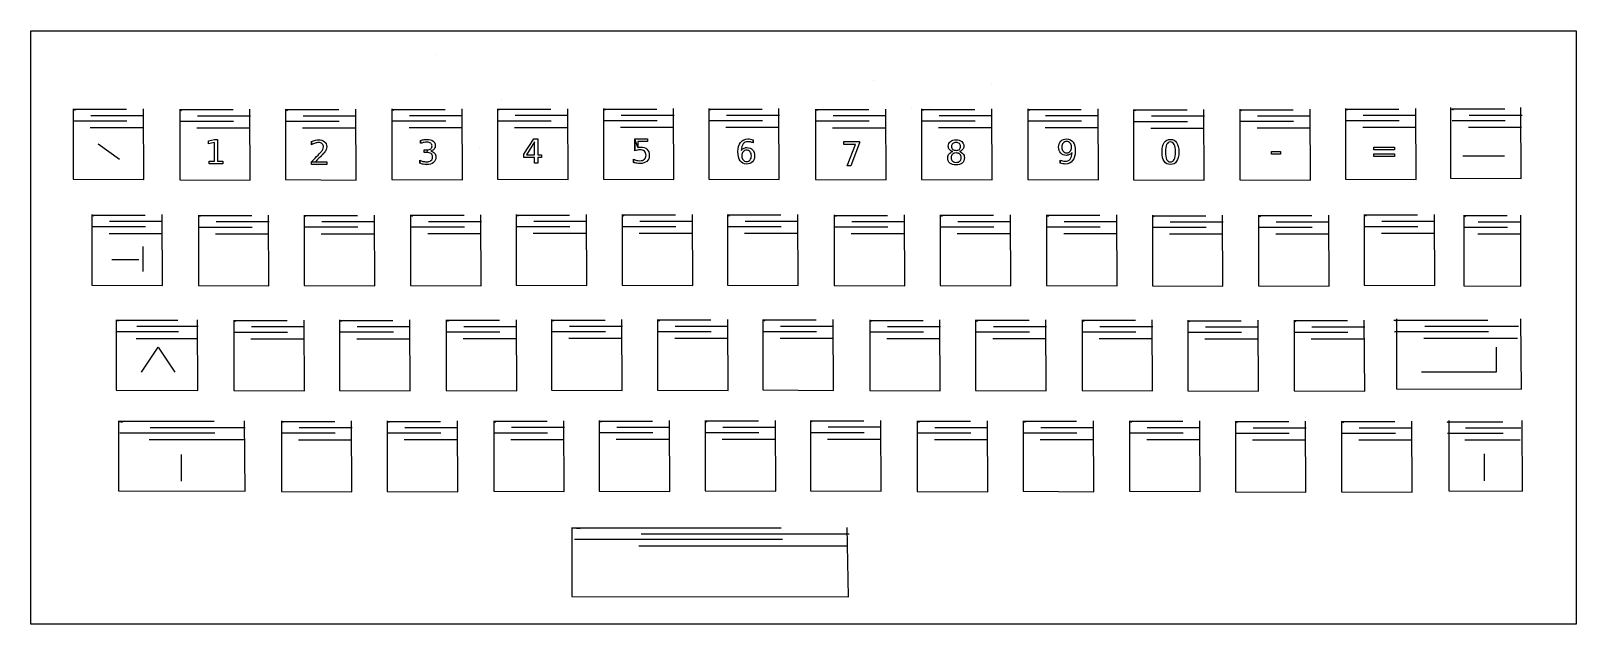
# Model space of a CAD drawing. Extents: x -10 to 252, y -70 to 31.
import ezdxf

# ---------------------------------------------------------------- set-up
doc = ezdxf.new("R2010")
doc.units = 0
doc.layers.add('Layer_1', color=7, linetype='CONTINUOUS')

msp = doc.modelspace()

# ---------------------------------------------------------------- linework, layer by layer
at = {"layer": 'Layer_1', "color": 6}
msp.add_lwpolyline([(-10.317339, 31.182944), (252.050093, 31.182944), (252.050093, -69.6028), (-10.317339, -69.6028), (-10.317339, 31.182944)], dxfattribs=at)
at = {"layer": 'Layer_1', "color": 7}
for points in [[(58.509975, 27.220346), (58.509975, 27.220346), (58.509975, 27.220346), (58.509975, 27.220346)], [(132.833051, 22.736642), (132.833051, 22.736642), (132.833051, 22.736642), (132.833051, 22.736642)], [(152.819729, 22.052688), (152.819729, 22.052688), (152.819729, 22.052688), (152.819729, 22.052688)], [(69.529243, 19.468859), (69.529243, 19.468859), (69.529243, 19.468859), (69.529243, 19.468859)], [(-3.134297, 17.949977), (-3.134297, 5.96462), (8.85106, 5.906172), (8.792595, 17.949977)], [(-2.761075, 17.680511), (-3.083629, 17.806156), (-3.083629, 17.806156), (-3.083629, 17.806156), (-3.083629, 17.806156), (-3.083629, 17.806156), (-3.083629, 17.806156)], [(-3.073921, 17.872789), (5.926081, 17.872789)], [(-3.012809, 15.916114), (5.987193, 15.916114)], [(-0.132254, 16.833336), (8.867748, 16.833336)], [(14.944498, 17.883564), (14.944498, 5.898207), (26.929855, 5.839759), (26.87139, 17.883564)], [(15.31772, 17.614099), (14.995165, 17.739744)], [(14.995165, 17.739744), (14.995165, 17.739744), (14.995165, 17.739744), (14.995165, 17.739744), (14.995165, 17.739744), (14.995165, 17.739744)], [(15.004874, 17.806377), (24.004876, 17.806377)], [(15.065986, 15.849702), (24.065988, 15.849702)], [(17.946541, 16.766924), (26.946543, 16.766924)], [(32.899799, 17.891512), (32.899799, 5.906155), (44.885156, 5.847706), (44.826691, 17.891512)], [(33.273021, 17.622046), (32.950467, 17.747691)], [(32.950467, 17.747691), (32.950467, 17.747691), (32.950467, 17.747691), (32.950467, 17.747691), (32.950467, 17.747691), (32.950467, 17.747691)], [(32.960175, 17.814324), (41.960177, 17.814324)], [(33.021288, 15.857649), (42.021289, 15.857649)], [(35.901842, 16.774871), (44.901844, 16.774871)], [(50.986269, 17.925608), (50.986269, 5.940251), (62.971626, 5.881803), (62.91316, 17.925608)], [(51.359491, 17.656142), (51.036936, 17.781787)], [(51.036936, 17.781787), (51.036936, 17.781787), (51.036936, 17.781787), (51.036936, 17.781787), (51.036936, 17.781787), (51.036936, 17.781787)], [(51.046644, 17.84842), (60.046646, 17.84842)], [(51.107757, 15.891745), (60.107759, 15.891745)], [(53.988312, 16.808967), (62.988313, 16.808967)], [(68.903433, 17.959704), (68.903433, 5.974347), (80.88879, 5.915899), (80.830325, 17.959704)], [(69.276655, 17.690238), (68.954101, 17.815883)], [(68.954101, 17.815883), (68.954101, 17.815883), (68.954101, 17.815883), (68.954101, 17.815883), (68.954101, 17.815883), (68.954101, 17.815883)], [(68.963809, 17.882516), (77.963811, 17.882516)], [(69.024922, 15.925841), (78.024923, 15.925841)], [(71.905476, 16.843063), (80.905478, 16.843063)], [(86.891251, 17.977981), (86.891251, 5.992624), (98.876607, 5.934176), (98.818142, 17.977981)], [(87.264473, 17.708515), (86.941918, 17.83416)], [(86.941918, 17.83416), (86.941918, 17.83416), (86.941918, 17.83416), (86.941918, 17.83416), (86.941918, 17.83416), (86.941918, 17.83416)], [(86.951626, 17.900793), (95.951628, 17.900793)], [(87.012739, 15.944118), (96.012741, 15.944118)], [(89.893294, 16.86134), (98.893295, 16.86134)], [(104.774321, 17.984073), (104.774321, 5.998716), (116.759678, 5.940268), (116.701213, 17.984073)], [(105.147543, 17.714607), (104.824988, 17.840252)], [(104.824988, 17.840252), (104.824988, 17.840252), (104.824988, 17.840252), (104.824988, 17.840252), (104.824988, 17.840252), (104.824988, 17.840252)], [(104.834697, 17.906885), (113.834699, 17.906885)], [(104.895809, 15.95021), (113.895811, 15.95021)], [(107.776364, 16.867432), (116.776366, 16.867432)], [(122.903436, 17.907331), (122.903436, 5.921974), (134.888792, 5.863526), (134.830327, 17.907331)], [(123.276657, 17.637865), (122.954103, 17.76351)], [(122.954103, 17.76351), (122.954103, 17.76351), (122.954103, 17.76351), (122.954103, 17.76351), (122.954103, 17.76351), (122.954103, 17.76351)], [(122.963811, 17.830143), (131.963813, 17.830143)], [(123.024924, 15.873468), (132.024925, 15.873468)], [(125.905478, 16.79069), (134.90548, 16.79069)], [(139.140636, 18.176944), (139.140636, 18.176944), (139.140636, 18.176944), (139.140636, 18.176944)], [(140.897343, 17.919515), (140.897343, 5.934159), (152.8827, 5.87571), (152.824235, 17.919515)], [(141.270565, 17.65005), (140.94801, 17.775695)], [(140.94801, 17.775695), (140.94801, 17.775695), (140.94801, 17.775695), (140.94801, 17.775695), (140.94801, 17.775695), (140.94801, 17.775695)], [(140.957719, 17.842328), (149.957721, 17.842328)], [(141.018831, 15.885653), (150.018833, 15.885653)], [(142.256428, 18.176944), (142.256428, 18.176944), (142.256428, 18.176944), (142.256428, 18.176944)], [(143.899386, 16.802875), (152.899388, 16.802875)], [(147.576077, 17.872965), (147.576077, 17.872965), (147.576077, 17.872965), (147.576077, 17.872965)], [(158.965774, 17.922662), (158.965774, 5.937305), (170.951131, 5.878857), (170.892666, 17.922662)], [(159.338996, 17.653196), (159.016441, 17.778842)], [(159.016441, 17.778842), (159.016441, 17.778842), (159.016441, 17.778842), (159.016441, 17.778842), (159.016441, 17.778842), (159.016441, 17.778842)], [(159.02615, 17.845474), (168.026152, 17.845474)], [(159.087262, 15.8888), (168.087264, 15.8888)], [(161.967817, 16.806022), (170.967819, 16.806022)], [(176.927144, 17.848354), (176.927144, 5.862997), (188.912501, 5.804549), (188.854036, 17.848354)], [(177.300366, 17.578888), (176.977812, 17.704533)], [(176.977812, 17.704533), (176.977812, 17.704533), (176.977812, 17.704533), (176.977812, 17.704533), (176.977812, 17.704533), (176.977812, 17.704533)], [(176.98752, 17.771166), (185.987522, 17.771166)], [(177.048632, 15.814491), (186.048634, 15.814491)], [(179.929187, 16.731713), (188.929189, 16.731713)], [(194.965211, 17.861285), (194.965211, 5.875929), (206.950568, 5.81748), (206.892103, 17.861285)], [(195.338433, 17.59182), (195.015878, 17.717465)], [(195.015878, 17.717465), (195.015878, 17.717465), (195.015878, 17.717465), (195.015878, 17.717465), (195.015878, 17.717465), (195.015878, 17.717465)], [(195.025587, 17.784098), (204.025589, 17.784098)], [(195.086699, 15.827423), (204.086701, 15.827423)], [(197.967254, 16.744645), (206.967256, 16.744645)], [(212.905223, 17.984884), (212.905223, 5.999527), (224.890579, 5.941079), (224.832114, 17.984884)], [(213.278445, 17.715418), (212.95589, 17.841064)], [(212.95589, 17.841064), (212.95589, 17.841064), (212.95589, 17.841064), (212.95589, 17.841064), (212.95589, 17.841064), (212.95589, 17.841064)], [(212.965598, 17.907696), (221.9656, 17.907696)], [(213.026711, 15.951021), (222.026713, 15.951021)], [(215.907266, 16.868244), (224.907267, 16.868244)], [(230.729731, 18.140487), (230.729731, 6.155127), (242.715088, 6.096679), (242.656622, 18.140487)], [(231.249297, 17.724675), (230.926743, 17.850321)], [(230.926743, 17.850321), (230.926743, 17.850321), (230.926743, 17.850321), (230.926743, 17.850321), (230.926743, 17.850321), (230.926743, 17.850321)], [(230.936451, 17.916953), (239.936453, 17.916953)], [(230.997564, 15.960278), (239.997565, 15.960278)], [(233.878118, 16.877501), (242.87812, 16.877501)], [(-0.227255, 14.775005), (8.772746, 14.775005)], [(17.851539, 14.708593), (26.851541, 14.708593)], [(35.806841, 14.71654), (44.806842, 14.71654)], [(53.89331, 14.750636), (62.893312, 14.750636)], [(71.810475, 14.784732), (80.810476, 14.784732)], [(89.798292, 14.803009), (98.798294, 14.803009)], [(107.681362, 14.809101), (116.681364, 14.809101)], [(125.810477, 14.732359), (134.810479, 14.732359)], [(143.804384, 14.744544), (152.804386, 14.744544)], [(161.872815, 14.74769), (170.872817, 14.74769)], [(179.834186, 14.673382), (188.834187, 14.673382)], [(197.872252, 14.686314), (206.872254, 14.686314)], [(215.812264, 14.809912), (224.812266, 14.809912)], [(233.783117, 14.819169), (242.783118, 14.819169)], [(4.707415, 9.337719), (1.125502, 11.940174)], [(65.844318, 11.205098), (65.844318, 11.205098), (65.844318, 11.205098), (65.844318, 11.205098)], [(20.837784, 8.322819), (20.837784, 8.322819), (20.837784, 8.322819), (20.837784, 8.322819)], [(38.523297, 8.06961), (38.523297, 8.06961), (38.523297, 8.06961), (38.523297, 8.06961)], [(56.914079, 8.297589), (56.914079, 8.297589), (56.914079, 8.297589), (56.914079, 8.297589)], [(73.328993, 10.273455), (73.328993, 10.273455), (73.328993, 10.273455), (73.328993, 10.273455)], [(239.888889, 9.877779), (232.833333, 9.877779)], [(0.042014, -0.039741), (0.042014, -12.025098), (12.027371, -12.083546), (11.968906, -0.039741)], [(0.415236, -0.309207), (0.092682, -0.183562), (0.092682, -0.183562), (0.092682, -0.183562), (0.092682, -0.183562), (0.092682, -0.183562), (0.092682, -0.183562)], [(0.10239, -0.116929), (9.102392, -0.116929)], [(0.163503, -2.073604), (9.163504, -2.073604)], [(3.044057, -1.156382), (12.044059, -1.156382)], [(18.120809, -0.106154), (18.120809, -12.091511), (30.106166, -12.149959), (30.047701, -0.106154)], [(18.494031, -0.375619), (18.171477, -0.249974)], [(18.171477, -0.249974), (18.171477, -0.249974), (18.171477, -0.249974), (18.171477, -0.249974), (18.171477, -0.249974), (18.171477, -0.249974)], [(18.181185, -0.183341), (27.181187, -0.183341)], [(18.242297, -2.140016), (27.242299, -2.140016)], [(21.122852, -1.222794), (30.122854, -1.222794)], [(36.076111, -0.098206), (36.076111, -12.083563), (48.061467, -12.142011), (48.003002, -0.098206)], [(36.449333, -0.367672), (36.126778, -0.242027)], [(36.126778, -0.242027), (36.126778, -0.242027), (36.126778, -0.242027), (36.126778, -0.242027), (36.126778, -0.242027), (36.126778, -0.242027)], [(36.136486, -0.175394), (45.136488, -0.175394)], [(36.197599, -2.132069), (45.197601, -2.132069)], [(39.078154, -1.214847), (48.078155, -1.214847)], [(54.16258, -0.06411), (54.16258, -12.049467), (66.147937, -12.107915), (66.089472, -0.06411)], [(54.535802, -0.333576), (54.213247, -0.207931)], [(54.213247, -0.207931), (54.213247, -0.207931), (54.213247, -0.207931), (54.213247, -0.207931), (54.213247, -0.207931), (54.213247, -0.207931)], [(54.222956, -0.141298), (63.222957, -0.141298)], [(54.284068, -2.097973), (63.28407, -2.097973)], [(57.164623, -1.180751), (66.164625, -1.180751)], [(72.079745, -0.030014), (72.079745, -12.015371), (84.065102, -12.073819), (84.006636, -0.030014)], [(72.452967, -0.29948), (72.130412, -0.173835)], [(72.130412, -0.173835), (72.130412, -0.173835), (72.130412, -0.173835), (72.130412, -0.173835), (72.130412, -0.173835), (72.130412, -0.173835)], [(72.14012, -0.107202), (81.140122, -0.107202)], [(72.201233, -2.063877), (81.201235, -2.063877)], [(75.081788, -1.146655), (84.081789, -1.146655)], [(90.067562, -0.011737), (90.067562, -11.997094), (102.052919, -12.055542), (101.994454, -0.011737)], [(90.440784, -0.281203), (90.118229, -0.155558)], [(90.118229, -0.155558), (90.118229, -0.155558), (90.118229, -0.155558), (90.118229, -0.155558), (90.118229, -0.155558), (90.118229, -0.155558)], [(90.127938, -0.088925), (99.127939, -0.088925)], [(90.18905, -2.0456), (99.189052, -2.0456)], [(93.069605, -1.128378), (102.069606, -1.128378)], [(107.950632, -0.005645), (107.950632, -11.991002), (119.935989, -12.04945), (119.877524, -0.005645)], [(108.323854, -0.275111), (108.0013, -0.149465)], [(108.0013, -0.149465), (108.0013, -0.149465), (108.0013, -0.149465), (108.0013, -0.149465), (108.0013, -0.149465), (108.0013, -0.149465)], [(108.011008, -0.082833), (117.01101, -0.082833)], [(108.07212, -2.039508), (117.072122, -2.039508)], [(110.952675, -1.122285), (119.952677, -1.122285)], [(126.079747, -0.082387), (126.079747, -12.067744), (138.065104, -12.126192), (138.006638, -0.082387)], [(126.452969, -0.351853), (126.130414, -0.226207)], [(126.130414, -0.226207), (126.130414, -0.226207), (126.130414, -0.226207), (126.130414, -0.226207), (126.130414, -0.226207), (126.130414, -0.226207)], [(126.140123, -0.159575), (135.140124, -0.159575)], [(126.201235, -2.11625), (135.201237, -2.11625)], [(129.08179, -1.199027), (138.081791, -1.199027)], [(144.073654, -0.070202), (144.073654, -12.055559), (156.059011, -12.114008), (156.000546, -0.070202)], [(144.446876, -0.339668), (144.124322, -0.214023)], [(144.124322, -0.214023), (144.124322, -0.214023), (144.124322, -0.214023), (144.124322, -0.214023), (144.124322, -0.214023), (144.124322, -0.214023)], [(144.13403, -0.14739), (153.134032, -0.14739)], [(144.195142, -2.104065), (153.195144, -2.104065)], [(147.075697, -1.186843), (156.075699, -1.186843)], [(162.142085, -0.067056), (162.142085, -12.052413), (174.127442, -12.110861), (174.068977, -0.067056)], [(162.515307, -0.336521), (162.192753, -0.210876)], [(162.192753, -0.210876), (162.192753, -0.210876), (162.192753, -0.210876), (162.192753, -0.210876), (162.192753, -0.210876), (162.192753, -0.210876)], [(162.202461, -0.144243), (171.202463, -0.144243)], [(162.263574, -2.100918), (171.263575, -2.100918)], [(165.144128, -1.183696), (174.14413, -1.183696)], [(180.103455, -0.141364), (180.103455, -12.126721), (192.088812, -12.185169), (192.030347, -0.141364)], [(180.476677, -0.41083), (180.154123, -0.285184)], [(180.154123, -0.285184), (180.154123, -0.285184), (180.154123, -0.285184), (180.154123, -0.285184), (180.154123, -0.285184), (180.154123, -0.285184)], [(180.163831, -0.218552), (189.163833, -0.218552)], [(180.224944, -2.175227), (189.224945, -2.175227)], [(183.105498, -1.258004), (192.1055, -1.258004)], [(198.141522, -0.128433), (198.141522, -12.113789), (210.126879, -12.172238), (210.068414, -0.128433)], [(198.514744, -0.397898), (198.19219, -0.272253)], [(198.19219, -0.272253), (198.19219, -0.272253), (198.19219, -0.272253), (198.19219, -0.272253), (198.19219, -0.272253), (198.19219, -0.272253)], [(198.201898, -0.20562), (207.2019, -0.20562)], [(198.26301, -2.162295), (207.263012, -2.162295)], [(201.143565, -1.245073), (210.143567, -1.245073)], [(216.081534, -0.004834), (216.081534, -11.990191), (228.066891, -12.048639), (228.008426, -0.004834)], [(216.454756, -0.2743), (216.132201, -0.148654)], [(216.132201, -0.148654), (216.132201, -0.148654), (216.132201, -0.148654), (216.132201, -0.148654), (216.132201, -0.148654), (216.132201, -0.148654)], [(216.14191, -0.082022), (225.141911, -0.082022)], [(216.203022, -2.038696), (225.203024, -2.038696)], [(219.083577, -1.121474), (228.083578, -1.121474)], [(233.011564, -0.130036), (233.011564, -12.138871), (242.688363, -12.197434), (242.641159, -0.130036)], [(233.312897, -0.40003), (233.052472, -0.274138)], [(233.052472, -0.274138), (233.052472, -0.274138), (233.052472, -0.274138), (233.052472, -0.274138), (233.052472, -0.274138), (233.052472, -0.274138), (233.052472, -0.274138), (233.052472, -0.274138)], [(233.06031, -0.207375), (240.326778, -0.207375)], [(233.109651, -2.167883), (240.376119, -2.167883)], [(235.435369, -1.248864), (242.701837, -1.248864)], [(2.949056, -3.214713), (11.949057, -3.214713)], [(21.027851, -3.281125), (30.027852, -3.281125)], [(38.983152, -3.273178), (47.983154, -3.273178)], [(57.069621, -3.239082), (66.069623, -3.239082)], [(74.986786, -3.204986), (83.986788, -3.204986)], [(92.974603, -3.186709), (101.974605, -3.186709)], [(110.857673, -3.180617), (119.857675, -3.180617)], [(128.986788, -3.257359), (137.98679, -3.257359)], [(146.980696, -3.245174), (155.980697, -3.245174)], [(165.049127, -3.242027), (174.049128, -3.242027)], [(183.010497, -3.316336), (192.010498, -3.316336)], [(201.048564, -3.303404), (210.048565, -3.303404)], [(218.988575, -3.179806), (227.988577, -3.179806)], [(235.358666, -3.311227), (242.625134, -3.311227)], [(3.415848, -7.638541), (7.987424, -7.638541)], [(8.673629, -5.43749), (8.673629, -9.670823)], [(4.177637, -17.88547), (4.177637, -29.853436), (18.039299, -29.911771), (17.97168, -17.88547)], [(4.60873, -18.154572), (4.235648, -18.029109)], [(4.235648, -18.029109), (4.235648, -18.029109), (4.235648, -18.029109), (4.235648, -18.029109), (4.235648, -18.029109), (4.235648, -18.029109), (4.235648, -18.029109), (4.235648, -18.029109)], [(4.246878, -17.962573), (14.656709, -17.962573)], [(24.145872, -17.943094), (24.145872, -29.928451), (36.131229, -29.986899), (36.072763, -17.943094)], [(24.519094, -18.21256), (24.196539, -18.086914)], [(24.196539, -18.086914), (24.196539, -18.086914), (24.196539, -18.086914), (24.196539, -18.086914), (24.196539, -18.086914), (24.196539, -18.086914)], [(24.206247, -18.020282), (33.206249, -18.020282)], [(42.101173, -17.935147), (42.101173, -29.920504), (54.08653, -29.978952), (54.028065, -17.935147)], [(42.474395, -18.204612), (42.15184, -18.078967)], [(42.15184, -18.078967), (42.15184, -18.078967), (42.15184, -18.078967), (42.15184, -18.078967), (42.15184, -18.078967), (42.15184, -18.078967)], [(42.161549, -18.012334), (51.16155, -18.012334)], [(60.187642, -17.90105), (60.187642, -29.886407), (72.172999, -29.944856), (72.114534, -17.90105)], [(60.560864, -18.170516), (60.23831, -18.044871)], [(60.23831, -18.044871), (60.23831, -18.044871), (60.23831, -18.044871), (60.23831, -18.044871), (60.23831, -18.044871), (60.23831, -18.044871)], [(60.248018, -17.978238), (69.24802, -17.978238)], [(78.104807, -17.866954), (78.104807, -29.852311), (90.090164, -29.910759), (90.031699, -17.866954)], [(78.478029, -18.13642), (78.155474, -18.010775)], [(78.155474, -18.010775), (78.155474, -18.010775), (78.155474, -18.010775), (78.155474, -18.010775), (78.155474, -18.010775), (78.155474, -18.010775)], [(78.165183, -17.944142), (87.165185, -17.944142)], [(96.092624, -17.848678), (96.092624, -29.834034), (108.077981, -29.892483), (108.019516, -17.848678)], [(96.465846, -18.118143), (96.143291, -17.992498)], [(96.143291, -17.992498), (96.143291, -17.992498), (96.143291, -17.992498), (96.143291, -17.992498), (96.143291, -17.992498), (96.143291, -17.992498)], [(96.153, -17.925865), (105.153002, -17.925865)], [(113.975694, -17.842585), (113.975694, -29.827942), (125.961051, -29.88639), (125.902586, -17.842585)], [(114.348916, -18.112051), (114.026362, -17.986406)], [(114.026362, -17.986406), (114.026362, -17.986406), (114.026362, -17.986406), (114.026362, -17.986406), (114.026362, -17.986406), (114.026362, -17.986406)], [(114.03607, -17.919773), (123.036072, -17.919773)], [(132.104809, -17.919327), (132.104809, -29.904684), (144.090166, -29.963132), (144.031701, -17.919327)], [(132.478031, -18.188793), (132.155476, -18.063148)], [(132.155476, -18.063148), (132.155476, -18.063148), (132.155476, -18.063148), (132.155476, -18.063148), (132.155476, -18.063148), (132.155476, -18.063148)], [(132.165185, -17.996515), (141.165187, -17.996515)], [(150.098717, -17.907143), (150.098717, -29.8925), (162.084073, -29.950948), (162.025608, -17.907143)], [(150.471938, -18.176609), (150.149384, -18.050963)], [(150.149384, -18.050963), (150.149384, -18.050963), (150.149384, -18.050963), (150.149384, -18.050963), (150.149384, -18.050963), (150.149384, -18.050963)], [(150.159092, -17.984331), (159.159094, -17.984331)], [(168.167148, -17.903996), (168.167148, -29.889353), (180.152505, -29.947801), (180.094039, -17.903996)], [(168.54037, -18.173462), (168.217815, -18.047816)], [(168.217815, -18.047816), (168.217815, -18.047816), (168.217815, -18.047816), (168.217815, -18.047816), (168.217815, -18.047816), (168.217815, -18.047816)], [(168.227523, -17.981184), (177.227525, -17.981184)], [(186.128518, -17.978304), (186.128518, -29.963661), (198.113875, -30.022109), (198.055409, -17.978304)], [(186.50174, -18.24777), (186.179185, -18.122125)], [(186.179185, -18.122125), (186.179185, -18.122125), (186.179185, -18.122125), (186.179185, -18.122125), (186.179185, -18.122125), (186.179185, -18.122125)], [(186.188894, -18.055492), (195.188895, -18.055492)], [(204.166585, -17.965373), (204.166585, -29.95073), (216.151941, -30.009178), (216.093476, -17.965373)], [(204.539807, -18.234839), (204.217252, -18.109193), (204.217252, -18.109193), (204.217252, -18.109193), (204.217252, -18.109193), (204.217252, -18.109193), (204.217252, -18.109193)], [(204.22696, -18.042561), (213.226962, -18.042561)], [(221.689405, -18.128543), (221.118269, -18.00349), (221.118269, -18.00349), (221.118269, -18.00349), (221.118269, -18.00349), (221.118269, -18.00349), (221.118269, -18.00349)], [(221.135459, -17.937168), (237.071425, -17.937168)], [(221.546804, -17.714664), (221.546804, -29.643944), (242.768831, -29.70211), (242.665309, -17.714664)], [(4.317562, -19.916405), (14.727395, -19.916405)], [(7.64935, -19.000515), (18.059181, -19.000515)], [(24.26736, -19.976957), (33.267362, -19.976957)], [(27.147915, -19.059734), (36.147916, -19.059734)], [(42.222661, -19.969009), (51.222663, -19.969009)], [(45.103216, -19.051787), (54.103218, -19.051787)], [(60.30913, -19.934913), (69.309132, -19.934913)], [(63.189685, -19.017691), (72.189687, -19.017691)], [(78.226295, -19.900817), (87.226297, -19.900817)], [(81.10685, -18.983595), (90.106852, -18.983595)], [(96.214112, -19.88254), (105.214114, -19.88254)], [(99.094667, -18.965318), (108.094669, -18.965318)], [(114.097183, -19.876448), (123.097184, -19.876448)], [(116.977737, -18.959226), (125.977739, -18.959226)], [(132.226297, -19.95319), (141.226299, -19.95319)], [(135.106852, -19.035968), (144.106854, -19.035968)], [(150.220205, -19.941005), (159.220206, -19.941005)], [(153.100759, -19.023783), (162.100761, -19.023783)], [(168.288636, -19.937859), (177.288638, -19.937859)], [(171.169191, -19.020636), (180.169192, -19.020636)], [(186.250006, -20.012167), (195.250008, -20.012167)], [(189.130561, -19.094945), (198.130562, -19.094945)], [(204.288073, -19.999235), (213.288075, -19.999235)], [(207.168628, -19.082013), (216.168629, -19.082013)], [(221.243669, -19.884699), (237.17964, -19.884699)], [(226.344161, -18.971767), (242.28013, -18.971767)], [(7.539466, -21.055855), (17.949299, -21.055855)], [(8.466667, -26.81111), (11.288889, -22.577776), (14.111111, -26.81111)], [(27.052913, -21.118066), (36.052915, -21.118066)], [(45.008214, -21.110118), (54.008216, -21.110118)], [(63.094683, -21.076022), (72.094685, -21.076022)], [(81.011848, -21.041926), (90.01185, -21.041926)], [(98.999665, -21.023649), (107.999667, -21.023649)], [(116.882736, -21.017557), (125.882738, -21.017557)], [(135.01185, -21.094299), (144.011852, -21.094299)], [(153.005758, -21.082115), (162.00576, -21.082115)], [(171.074189, -21.078968), (180.074191, -21.078968)], [(189.035559, -21.153276), (198.035561, -21.153276)], [(207.073626, -21.140345), (216.073628, -21.140345)], [(238.477778, -22.577776), (238.477778, -26.81111), (225.777778, -26.81111)], [(226.17594, -21.020474), (242.111914, -21.020474)], [(4.543553, -35.067719), (4.543553, -46.974665), (26.058644, -47.032731), (25.953692, -35.067719)], [(5.213529, -35.335422), (4.634506, -35.210599)], [(4.634506, -35.210599), (4.634506, -35.210599), (4.634506, -35.210599), (4.634506, -35.210599), (4.634506, -35.210599), (4.634506, -35.210599), (4.634506, -35.210599), (4.634506, -35.210599)], [(4.651933, -35.144402), (20.807969, -35.144402)], [(9.932564, -36.177054), (26.0886, -36.177054)], [(32.216853, -35.094487), (32.216853, -47.079844), (44.202209, -47.138292), (44.143744, -35.094487)], [(32.590075, -35.363953), (32.26752, -35.238308)], [(32.26752, -35.238308), (32.26752, -35.238308), (32.26752, -35.238308), (32.26752, -35.238308), (32.26752, -35.238308), (32.26752, -35.238308)], [(32.277228, -35.171675), (41.27723, -35.171675)], [(35.218895, -36.211128), (44.218897, -36.211128)], [(50.172154, -35.08654), (50.172154, -47.071897), (62.157511, -47.130345), (62.099046, -35.08654)], [(50.545376, -35.356006), (50.222821, -35.23036)], [(50.222821, -35.23036), (50.222821, -35.23036), (50.222821, -35.23036), (50.222821, -35.23036), (50.222821, -35.23036), (50.222821, -35.23036)], [(50.23253, -35.163728), (59.232531, -35.163728)], [(53.174197, -36.20318), (62.174199, -36.20318)], [(68.258623, -35.052444), (68.258623, -47.037801), (80.24398, -47.096249), (80.185515, -35.052444)], [(68.631845, -35.321909), (68.30929, -35.196264)], [(68.30929, -35.196264), (68.30929, -35.196264), (68.30929, -35.196264), (68.30929, -35.196264), (68.30929, -35.196264), (68.30929, -35.196264)], [(68.318999, -35.129631), (77.319001, -35.129631)], [(71.260666, -36.169084), (80.260668, -36.169084)], [(86.175788, -35.018348), (86.175788, -47.003704), (98.161145, -47.062153), (98.10268, -35.018348)], [(86.54901, -35.287813), (86.226455, -35.162168)], [(86.226455, -35.162168), (86.226455, -35.162168), (86.226455, -35.162168), (86.226455, -35.162168), (86.226455, -35.162168), (86.226455, -35.162168)], [(86.236164, -35.095535), (95.236165, -35.095535)], [(89.177831, -36.134988), (98.177833, -36.134988)], [(104.163605, -35.000071), (104.163605, -46.985428), (116.148962, -47.043876), (116.090497, -35.000071)], [(104.536827, -35.269537), (104.214272, -35.143891)], [(104.214272, -35.143891), (104.214272, -35.143891), (104.214272, -35.143891), (104.214272, -35.143891), (104.214272, -35.143891), (104.214272, -35.143891)], [(104.223981, -35.077259), (113.223983, -35.077259)], [(107.165648, -36.116711), (116.16565, -36.116711)], [(122.046675, -34.993979), (122.046675, -46.979335), (134.032032, -47.037784), (133.973567, -34.993979)], [(122.419897, -35.263444), (122.097343, -35.137799)], [(122.097343, -35.137799), (122.097343, -35.137799), (122.097343, -35.137799), (122.097343, -35.137799), (122.097343, -35.137799), (122.097343, -35.137799)], [(122.107051, -35.071166), (131.107053, -35.071166)], [(125.048718, -36.110619), (134.04872, -36.110619)], [(140.17579, -35.07072), (140.17579, -47.056077), (152.161147, -47.114526), (152.102682, -35.07072)], [(140.549012, -35.340186), (140.226457, -35.214541)], [(140.226457, -35.214541), (140.226457, -35.214541), (140.226457, -35.214541), (140.226457, -35.214541), (140.226457, -35.214541), (140.226457, -35.214541)], [(140.236166, -35.147908), (149.236168, -35.147908)], [(143.177833, -36.187361), (152.177835, -36.187361)], [(158.169697, -35.058536), (158.169697, -47.043893), (170.155054, -47.102341), (170.096589, -35.058536)], [(158.542919, -35.328002), (158.220365, -35.202356)], [(158.220365, -35.202356), (158.220365, -35.202356), (158.220365, -35.202356), (158.220365, -35.202356), (158.220365, -35.202356), (158.220365, -35.202356)], [(158.230073, -35.135724), (167.230075, -35.135724)], [(161.17174, -36.175176), (170.171742, -36.175176)], [(176.238129, -35.055389), (176.238129, -47.040746), (188.223485, -47.099194), (188.16502, -35.055389)], [(176.611351, -35.324855), (176.288796, -35.19921)], [(176.288796, -35.19921), (176.288796, -35.19921), (176.288796, -35.19921), (176.288796, -35.19921), (176.288796, -35.19921), (176.288796, -35.19921)], [(176.298504, -35.132577), (185.298506, -35.132577)], [(179.240172, -36.17203), (188.240173, -36.17203)], [(194.199499, -35.129697), (194.199499, -47.115054), (206.184856, -47.173503), (206.12639, -35.129697)], [(194.572721, -35.399163), (194.250166, -35.273518)], [(194.250166, -35.273518), (194.250166, -35.273518), (194.250166, -35.273518), (194.250166, -35.273518), (194.250166, -35.273518), (194.250166, -35.273518)], [(194.259875, -35.206885), (203.259876, -35.206885)], [(197.201542, -36.246338), (206.201543, -36.246338)], [(212.237566, -35.116766), (212.237566, -47.102123), (224.222922, -47.160571), (224.164457, -35.116766)], [(212.610787, -35.386232), (212.288233, -35.260586), (212.288233, -35.260586), (212.288233, -35.260586), (212.288233, -35.260586), (212.288233, -35.260586), (212.288233, -35.260586)], [(212.297941, -35.193954), (221.297943, -35.193954)], [(215.239608, -36.233406), (224.23961, -36.233406)], [(230.505349, -35.403938), (230.168112, -35.278372)], [(230.168112, -35.278372), (230.168112, -35.278372), (230.168112, -35.278372), (230.168112, -35.278372), (230.168112, -35.278372), (230.168112, -35.278372), (230.168112, -35.278372), (230.168112, -35.278372)], [(230.178262, -35.211777), (239.587931, -35.211777)], [(230.421148, -34.988358), (230.421148, -46.966666), (242.952064, -47.025071), (242.890938, -34.988358)], [(233.253831, -36.250627), (242.663502, -36.250627)], [(4.761637, -37.088276), (20.917674, -37.088276)], [(9.762025, -38.221919), (25.918062, -38.221919)], [(32.338341, -37.12835), (41.338343, -37.12835)], [(35.123894, -38.269459), (44.123896, -38.269459)], [(50.293642, -37.120403), (59.293644, -37.120403)], [(53.079195, -38.261512), (62.079197, -38.261512)], [(68.380111, -37.086306), (77.380113, -37.086306)], [(71.165664, -38.227415), (80.165666, -38.227415)], [(86.297276, -37.05221), (95.297278, -37.05221)], [(89.082829, -38.193319), (98.082831, -38.193319)], [(104.285093, -37.033933), (113.285095, -37.033933)], [(107.070646, -38.175043), (116.070648, -38.175043)], [(122.168164, -37.027841), (131.168165, -37.027841)], [(124.953717, -38.16895), (133.953718, -38.16895)], [(140.297278, -37.104583), (149.29728, -37.104583)], [(143.082831, -38.245692), (152.082833, -38.245692)], [(158.291186, -37.092399), (167.291187, -37.092399)], [(161.076739, -38.233508), (170.076741, -38.233508)], [(176.359617, -37.089252), (185.359619, -37.089252)], [(179.14517, -38.230361), (188.145172, -38.230361)], [(194.320987, -37.16356), (203.320989, -37.16356)], [(197.10654, -38.304669), (206.106542, -38.304669)], [(212.359054, -37.150629), (221.359055, -37.150629)], [(215.144607, -38.291738), (224.144609, -38.291738)], [(230.242157, -37.167312), (239.651829, -37.167312)], [(233.154502, -38.307755), (242.564176, -38.307755)], [(15.245046, -45.337785), (15.245046, -40.766208)], [(236.496801, -45.243777), (236.496801, -40.6722)], [(81.502907, -53.161465), (81.502907, -64.92218), (128.535453, -64.979533), (128.306024, -53.161465)], [(82.967492, -53.42588), (81.701733, -53.30259), (81.701733, -53.30259), (81.701733, -53.30259), (81.701733, -53.30259), (81.701733, -53.30259), (81.701733, -53.30259), (81.701733, -53.30259), (81.701733, -53.30259)], [(81.739828, -53.237206), (117.057343, -53.237206)], [(93.283426, -54.257176), (128.600937, -54.257176)], [(81.979645, -55.157207), (117.29716, -55.157207)], [(92.910622, -56.276928), (128.228137, -56.276928)]]:
    msp.add_lwpolyline(points, dxfattribs=at)
for points in [[(19.92677, 9.055948), (20.836276, 9.055948), (20.836276, 12.195134), (19.846844, 11.996704), (19.846844, 12.5038), (20.830764, 12.702259), (21.387491, 12.702259), (21.387491, 9.055948), (22.296996, 9.055948), (22.296996, 8.587431), (19.92677, 8.587431), (19.92677, 9.055948), (19.92677, 9.055948)], [(37.353212, 11.840381), (37.353212, 12.402596)], [(55.856996, 12.078971), (55.856996, 12.575062)], [(56.923596, 10.532789), (56.444041, 10.532789), (56.444041, 10.990299), (56.945646, 10.990299)], [(57.593323, 10.780834), (57.593323, 10.780834)], [(75.072971, 12.829033), (75.773015, 12.829033), (75.773015, 10.147358), (76.36006, 10.147358), (76.36006, 9.684344), (75.773015, 9.684344), (75.773015, 8.714205), (75.219044, 8.714205), (75.219044, 9.684344), (73.361448, 9.684344), (73.361448, 10.22178), (75.072971, 12.829033), (75.072971, 12.829033)], [(75.219044, 12.34395), (73.813444, 10.147358), (75.219044, 10.147358), (75.219044, 12.34395), (75.219044, 12.34395)], [(92.200538, 12.848676), (94.386106, 12.848676), (94.386106, 12.380131), (92.710412, 12.380131), (92.710412, 11.371412)], [(92.200538, 10.781568), (92.200538, 12.848648), (92.200538, 12.848676)], [(111.198553, 10.917458), (111.198553, 10.917458)], [(112.303741, 12.662042), (112.303741, 12.154917)], [(112.303741, 12.662042), (112.303741, 12.662042)], [(127.733281, 12.373019), (130.379114, 12.373019), (130.379114, 12.136008), (128.885321, 8.258219), (128.303788, 8.258219), (129.709387, 11.904502), (127.733281, 11.904502), (127.733281, 12.373019), (127.733281, 12.373019)], [(146.010622, 11.556465), (146.010622, 11.556465)], [(146.214572, 10.677258), (146.214572, 10.677258)], [(183.172885, 12.75145), (183.172885, 12.75145)], [(183.172885, 12.310478), (183.172885, 12.310478)], [(200.349028, 10.714342), (201.834552, 10.714342), (201.834552, 10.262335), (200.349028, 10.262335), (200.349028, 10.714342), (200.349028, 10.714342)], [(217.694377, 11.429324), (221.227667, 11.429324), (221.227667, 10.96631), (217.694377, 10.96631), (217.694377, 11.429324), (217.694377, 11.429324)], [(37.995377, 8.954743), (39.93841, 8.954743), (39.93841, 8.486226), (37.32565, 8.486226), (37.32565, 8.954743)], [(37.995377, 8.954743), (37.995377, 8.954743)], [(55.732971, 8.686237), (55.732971, 9.223673)], [(92.026907, 8.830283), (92.026907, 9.38976)], [(146.771301, 10.440248), (146.771301, 10.440248)], [(164.443952, 8.723631), (164.443952, 9.230756)], [(164.443952, 8.723631), (164.443952, 8.723631)], [(165.551894, 10.468244), (165.551894, 10.468244)], [(217.694377, 10.304866), (221.227667, 10.304866), (221.227667, 9.836321), (217.694377, 9.836321), (217.694377, 10.304866), (217.694377, 10.304866)]]:
    msp.add_lwpolyline(points, close=True, dxfattribs=at)
for points in [[(37.353212, 12.402596), (37.577371, 12.492643), (37.786833, 12.560631), (37.981596, 12.606558)], [(37.973327, 12.115971), (37.780402, 12.055349), (37.573697, 11.963486), (37.353212, 11.840381)], [(38.527299, 12.206931), (38.352748, 12.206931), (38.168091, 12.176611), (37.973327, 12.115971)], [(37.981596, 12.606558), (38.17636, 12.652485), (38.354586, 12.675448), (38.516275, 12.675448)], [(38.188302, 9.83395), (38.553941, 10.203266), (38.783615, 10.441208), (38.877322, 10.547775)], [(38.516275, 12.675448), (38.942549, 12.675448), (39.282465, 12.568881), (39.536023, 12.355747)], [(39.125367, 12.000231), (38.972865, 12.138031), (38.773509, 12.206931), (38.527299, 12.206931)], [(38.877322, 10.547775), (39.055547, 10.74804), (39.179571, 10.917081), (39.249392, 11.0549)], [(39.356879, 11.465533), (39.356879, 11.68418), (39.279709, 11.862413), (39.125367, 12.000231)], [(39.249392, 11.0549), (39.32105, 11.194525), (39.356879, 11.331402), (39.356879, 11.465533)], [(39.819899, 11.019058), (39.757428, 10.868389), (39.642592, 10.690165), (39.47539, 10.484388)], [(39.536023, 12.355747), (39.789583, 12.142612), (39.916362, 11.857822), (39.916362, 11.501375)], [(39.916362, 11.501375), (39.916362, 11.332324), (39.884208, 11.171552), (39.819899, 11.019058)], [(55.856996, 12.575062), (56.068294, 12.633858), (56.265813, 12.67795), (56.449553, 12.707339)], [(56.433014, 12.23329), (56.258464, 12.200214), (56.066458, 12.148774), (55.856996, 12.078971)], [(56.923596, 12.282905), (56.771094, 12.282905), (56.607567, 12.266367), (56.433014, 12.23329)], [(56.449553, 12.707339), (56.635129, 12.736747), (56.80968, 12.75145), (56.973208, 12.75145)], [(57.565764, 12.11202), (57.416935, 12.225943), (57.202879, 12.282905), (56.923596, 12.282905)], [(57.631909, 10.326089), (57.462869, 10.463889), (57.226764, 10.532789), (56.923596, 10.532789)], [(56.945646, 10.990299), (57.219416, 10.990299), (57.428878, 11.044505), (57.57403, 11.152916)], [(56.973208, 12.75145), (57.395805, 12.75145), (57.730208, 12.654987), (57.976417, 12.46206)], [(57.791762, 11.626964), (57.791762, 11.838255), (57.716429, 11.99994), (57.565764, 12.11202)], [(57.57403, 11.152916), (57.719185, 11.263152), (57.791762, 11.421168), (57.791762, 11.626964)], [(58.150052, 11.106067), (58.019597, 10.949885), (57.834021, 10.841474), (57.593323, 10.780834)], [(57.593323, 10.780834), (57.859745, 10.723881), (58.067369, 10.605376), (58.216196, 10.425318)], [(57.976417, 12.46206), (58.222628, 12.270977), (58.345733, 12.011906), (58.345733, 11.684848)], [(58.345733, 11.684848), (58.345733, 11.457001), (58.280506, 11.264073), (58.150052, 11.106067)], [(92.652537, 10.935915), (92.505546, 10.902838), (92.35488, 10.851389), (92.200538, 10.781568)], [(93.099021, 10.98553), (92.950192, 10.98553), (92.801364, 10.968991), (92.652537, 10.935915)], [(92.710412, 11.371412), (92.791257, 11.398976), (92.872103, 11.419183), (92.952948, 11.432033)], [(92.952948, 11.432033), (93.033794, 11.446709), (93.114638, 11.454047), (93.195481, 11.454047)], [(93.854185, 10.734719), (93.668609, 10.901926), (93.416888, 10.98553), (93.099021, 10.98553)], [(93.195481, 11.454047), (93.654828, 11.454047), (94.018631, 11.328194), (94.286888, 11.07649)], [(94.13255, 10.05397), (94.13255, 10.340595), (94.039761, 10.567511), (93.854185, 10.734719)], [(94.286888, 11.07649), (94.555146, 10.824766), (94.689275, 10.483927), (94.689275, 10.05397)], [(109.729564, 10.691454), (109.729564, 11.341882), (109.883904, 11.860023), (110.192586, 12.245878)], [(110.107146, 9.103954), (109.855424, 9.469582), (109.729564, 9.998749), (109.729564, 10.691454)], [(110.192586, 12.245878), (110.501265, 12.633557), (110.915595, 12.827396), (111.435574, 12.827396)], [(110.614265, 11.986798), (110.42134, 11.738762), (110.311097, 11.363933), (110.283535, 10.862311)], [(110.283535, 10.862311), (110.39194, 11.022181), (110.527907, 11.144374), (110.691436, 11.22889)], [(110.603242, 10.661143), (110.458087, 10.490248), (110.38551, 10.255976), (110.38551, 9.958325)], [(111.198553, 10.917458), (110.948669, 10.917458), (110.750232, 10.832019), (110.603242, 10.661143)], [(111.457624, 12.358879), (111.090146, 12.358879), (110.809027, 12.234852), (110.614265, 11.986798)], [(110.691436, 11.22889), (110.854963, 11.31525), (111.035027, 11.35843), (111.231626, 11.35843)], [(111.791109, 10.661143), (111.645957, 10.832019), (111.448438, 10.917458), (111.198553, 10.917458)], [(111.231626, 11.35843), (111.645037, 11.35843), (111.971172, 11.232568), (112.210032, 10.980845)], [(111.435574, 12.827396), (111.575216, 12.827396), (111.715776, 12.813615), (111.857254, 12.786051)], [(111.879304, 12.306499), (111.737826, 12.341419), (111.597266, 12.358879), (111.457624, 12.358879)], [(112.011595, 9.958325), (112.011595, 10.255976), (111.9381, 10.490248), (111.791109, 10.661143)], [(111.857254, 12.786051), (112.00057, 12.758506), (112.149399, 12.71717), (112.303741, 12.662042)], [(112.303741, 12.154917), (112.164099, 12.22107), (112.02262, 12.271597), (111.879304, 12.306499)], [(112.210032, 10.980845), (112.450729, 10.730946), (112.571078, 10.390107), (112.571078, 9.958325)], [(145.45665, 11.608817), (145.45665, 11.937719), (145.573325, 12.197712), (145.806674, 12.388795)], [(145.655089, 11.01076), (145.522797, 11.17428), (145.45665, 11.373632), (145.45665, 11.608817)], [(145.586188, 10.310708), (145.736853, 10.49261), (145.946314, 10.614793), (146.214572, 10.677258)], [(146.214572, 10.677258), (145.975713, 10.736055), (145.789218, 10.847222), (145.655089, 11.01076)], [(145.806674, 12.388795), (146.041859, 12.579878), (146.363401, 12.67542), (146.771301, 12.67542)], [(146.20906, 12.055321), (146.076768, 11.935885), (146.010622, 11.769599), (146.010622, 11.556465)], [(146.010622, 11.556465), (146.010622, 11.343331), (146.076768, 11.177046), (146.20906, 11.057609)], [(146.771301, 12.234448), (146.530603, 12.234448), (146.343189, 12.174739), (146.20906, 12.055321)], [(146.20906, 11.057609), (146.343189, 10.938173), (146.530603, 10.878454), (146.771301, 10.878454)], [(146.771301, 12.67542), (147.181037, 12.67542), (147.502578, 12.579878), (147.735925, 12.388795)], [(147.330784, 12.055321), (147.196655, 12.174739), (147.01016, 12.234448), (146.771301, 12.234448)], [(146.771301, 10.878454), (147.01016, 10.878454), (147.196655, 10.938173), (147.330784, 11.057609)], [(147.534732, 11.556465), (147.534732, 11.769599), (147.466749, 11.935885), (147.330784, 12.055321)], [(147.330784, 11.057609), (147.466749, 11.177046), (147.534732, 11.343331), (147.534732, 11.556465)], [(147.884755, 11.01076), (147.752462, 10.847222), (147.567805, 10.736055), (147.330784, 10.677258)], [(147.330784, 10.677258), (147.599042, 10.614793), (147.807584, 10.49261), (147.956411, 10.310708)], [(147.735925, 12.388795), (147.969274, 12.197712), (148.085948, 11.937719), (148.085948, 11.608817)], [(148.085948, 11.608817), (148.085948, 11.373632), (148.018884, 11.17428), (147.884755, 11.01076)], [(164.179369, 11.427348), (164.179369, 11.849948), (164.30431, 12.188944), (164.554194, 12.444336)], [(164.537658, 10.404857), (164.298798, 10.654737), (164.179369, 10.995567), (164.179369, 11.427348)], [(164.554194, 12.444336), (164.804079, 12.699747), (165.136646, 12.827453), (165.551894, 12.827453)], [(164.95658, 12.127401), (164.811428, 11.956525), (164.738852, 11.723174), (164.738852, 11.427348)], [(164.738852, 11.427348), (164.738852, 11.129698), (164.811428, 10.895435), (164.95658, 10.724559)], [(165.551894, 12.386481), (165.302009, 12.386481), (165.103571, 12.300121), (164.95658, 12.127401)], [(164.95658, 10.724559), (165.103571, 10.553683), (165.302009, 10.468244), (165.551894, 10.468244)], [(165.551894, 12.827453), (166.027775, 12.827453), (166.390659, 12.644629), (166.640544, 12.278982)], [(166.144451, 12.127401), (165.999296, 12.300121), (165.801778, 12.386481), (165.551894, 12.386481)], [(165.551894, 10.468244), (165.801778, 10.468244), (165.999296, 10.553683), (166.144451, 10.724559)], [(166.464155, 10.523362), (166.357586, 10.365337), (166.222538, 10.244066), (166.059011, 10.15955)], [(166.13067, 9.396139), (166.325431, 9.644174), (166.436593, 10.019916), (166.464155, 10.523362)], [(166.364937, 11.427348), (166.364937, 11.723174), (166.291442, 11.956525), (166.144451, 12.127401)], [(166.144451, 10.724559), (166.291442, 10.895435), (166.364937, 11.129698), (166.364937, 11.427348)], [(167.018126, 10.691482), (167.018126, 10.042879), (166.863785, 9.524738), (166.555104, 9.137059)], [(166.640544, 12.278982), (166.892265, 11.915179), (167.018126, 11.386012), (167.018126, 10.691482)], [(181.75075, 10.61548), (181.75075, 11.31001), (181.872017, 11.839177), (182.114551, 12.20298)], [(182.114551, 9.02798), (181.872017, 9.393627), (181.75075, 9.922794), (181.75075, 10.61548)], [(182.114551, 12.20298), (182.358924, 12.568627), (182.711701, 12.75145), (183.172885, 12.75145)], [(182.525207, 11.886044), (182.381891, 11.604913), (182.310233, 11.181392), (182.310233, 10.61548)], [(182.310233, 10.61548), (182.310233, 10.051412), (182.381891, 9.6279), (182.525207, 9.344944)], [(183.172885, 12.310478), (182.886252, 12.310478), (182.67036, 12.169), (182.525207, 11.886044)], [(183.172885, 12.75145), (183.634068, 12.75145), (183.985927, 12.568627), (184.228463, 12.20298)], [(183.820562, 11.886044), (183.677246, 12.169), (183.461353, 12.310478), (183.172885, 12.310478)], [(184.038294, 10.61548), (184.038294, 11.181392), (183.965716, 11.604913), (183.820562, 11.886044)], [(183.820562, 9.344944), (183.965716, 9.6279), (184.038294, 10.051412), (184.038294, 10.61548)], [(184.228463, 12.20298), (184.472834, 11.839177), (184.595019, 11.31001), (184.595019, 10.61548)], [(184.595019, 10.61548), (184.595019, 9.922794), (184.472834, 9.393627), (184.228463, 9.02798)], [(37.32565, 8.954743), (37.53695, 9.173409), (37.8245, 9.466478), (38.188302, 9.83395)], [(39.037173, 10.021346), (38.790964, 9.767797), (38.443699, 9.412263), (37.995377, 8.954743)], [(39.47539, 10.484388), (39.429456, 10.431104), (39.283383, 10.276757), (39.037173, 10.021346)], [(55.732971, 9.223673), (55.887312, 9.133644), (56.056352, 9.065656), (56.24009, 9.019711)], [(56.297968, 8.534655), (56.116067, 8.567713), (55.927734, 8.61824), (55.732971, 8.686237)], [(56.24009, 9.019711), (56.423828, 8.973784), (56.615835, 8.95082), (56.816111, 8.95082)], [(56.832647, 8.482275), (56.659932, 8.482275), (56.481706, 8.499735), (56.297968, 8.534655)], [(56.816111, 8.95082), (57.165213, 8.95082), (57.430714, 9.01972), (57.612616, 9.15752)], [(58.023272, 8.815777), (57.743988, 8.593442), (57.347113, 8.482275), (56.832647, 8.482275)], [(57.612616, 9.15752), (57.796354, 9.295319), (57.888223, 9.495594), (57.888223, 9.758343)], [(57.888223, 9.758343), (57.888223, 10.000884), (57.802785, 10.190133), (57.631909, 10.326089)], [(58.442194, 9.758343), (58.442194, 9.352281), (58.302553, 9.038093), (58.023272, 8.815777)], [(58.216196, 10.425318), (58.366861, 10.245242), (58.442194, 10.022917), (58.442194, 9.758343)], [(92.026907, 9.38976), (92.192272, 9.299732), (92.363149, 9.232666), (92.539538, 9.188564)], [(92.580878, 8.697977), (92.402651, 8.727385), (92.217994, 8.771487), (92.026907, 8.830283)], [(92.539538, 9.188564), (92.715927, 9.144462), (92.902421, 9.122411), (93.099021, 9.122411)], [(93.110044, 8.653894), (92.93733, 8.653894), (92.760941, 8.668589), (92.580878, 8.697977)], [(93.099021, 9.122411), (93.416888, 9.122411), (93.668609, 9.206015), (93.854185, 9.373222)], [(94.275865, 9.020444), (94.000258, 8.776078), (93.611651, 8.653894), (93.110044, 8.653894)], [(93.854185, 9.373222), (94.039761, 9.540429), (94.13255, 9.767346), (94.13255, 10.05397)], [(94.689275, 10.05397), (94.689275, 9.611164), (94.551472, 9.266655), (94.275865, 9.020444)], [(111.198553, 8.558249), (110.72267, 8.558249), (110.358867, 8.740151), (110.107146, 9.103954)], [(110.38551, 9.958325), (110.38551, 9.662519), (110.458087, 9.428256), (110.603242, 9.255536)], [(110.603242, 9.255536), (110.750232, 9.084659), (110.948669, 8.999221), (111.198553, 8.999221)], [(111.198553, 8.999221), (111.448438, 8.999221), (111.645957, 9.084659), (111.791109, 9.255536)], [(112.196253, 8.941338), (111.946368, 8.685945), (111.613801, 8.558249), (111.198553, 8.558249)], [(111.791109, 9.255536), (111.9381, 9.428256), (112.011595, 9.662519), (112.011595, 9.958325)], [(112.571078, 9.958325), (112.571078, 9.535726), (112.446137, 9.19673), (112.196253, 8.941338)], [(145.36019, 9.643732), (145.36019, 9.906481), (145.435522, 10.128806), (145.586188, 10.310708)], [(145.723991, 8.725974), (145.481457, 8.939108), (145.36019, 9.245027), (145.36019, 9.643732)], [(146.771301, 8.406272), (146.317467, 8.406272), (145.968363, 8.51284), (145.723991, 8.725974)], [(146.145671, 10.228017), (145.995005, 10.086548), (145.919673, 9.891787), (145.919673, 9.643732)], [(145.919673, 9.643732), (145.919673, 9.395697), (145.995005, 9.200935), (146.145671, 9.059448)], [(146.771301, 10.440248), (146.506717, 10.440248), (146.298174, 10.369504), (146.145671, 10.228017)], [(146.145671, 9.059448), (146.298174, 8.917979), (146.506717, 8.847245), (146.771301, 8.847245)], [(147.396928, 10.228017), (147.246263, 10.369504), (147.03772, 10.440248), (146.771301, 10.440248)], [(146.771301, 8.847245), (147.035884, 8.847245), (147.244427, 8.917979), (147.396928, 9.059448)], [(147.815853, 8.725974), (147.573319, 8.51284), (147.225135, 8.406272), (146.771301, 8.406272)], [(147.625683, 9.643732), (147.625683, 9.891787), (147.549432, 10.086548), (147.396928, 10.228017)], [(147.396928, 9.059448), (147.549432, 9.20276), (147.625683, 9.397522), (147.625683, 9.643732)], [(148.182412, 9.643732), (148.182412, 9.245027), (148.060226, 8.939108), (147.815853, 8.725974)], [(147.956411, 10.310708), (148.107078, 10.128806), (148.182412, 9.906481), (148.182412, 9.643732)], [(164.443952, 9.230756), (164.583592, 9.164622), (164.72507, 9.114095), (164.868386, 9.079175)], [(164.890436, 8.599623), (164.74712, 8.627187), (164.598292, 8.668523), (164.443952, 8.723631)], [(165.516063, 10.032776), (165.104489, 10.032776), (164.778354, 10.156803), (164.537658, 10.404857)], [(164.868386, 9.079175), (165.011702, 9.044273), (165.152262, 9.026823), (165.290065, 9.026823)], [(165.31487, 8.558277), (165.17523, 8.558277), (165.033752, 8.572059), (164.890436, 8.599623)], [(165.290065, 9.026823), (165.657543, 9.026823), (165.937745, 9.149928), (166.13067, 9.396139)], [(166.555104, 9.137059), (166.248261, 8.751204), (165.834849, 8.558277), (165.31487, 8.558277)], [(166.059011, 10.15955), (165.895484, 10.075034), (165.714501, 10.032776), (165.516063, 10.032776)], [(183.172885, 8.482275), (182.711701, 8.482275), (182.358924, 8.664177), (182.114551, 9.02798)], [(182.525207, 9.344944), (182.67036, 9.063813), (182.886252, 8.923247), (183.172885, 8.923247)], [(183.172885, 8.923247), (183.461353, 8.923247), (183.677246, 9.063813), (183.820562, 9.344944)], [(184.228463, 9.02798), (183.985927, 8.664177), (183.634068, 8.482275), (183.172885, 8.482275)]]:
    msp.add_open_spline(points, degree=3, dxfattribs=at)

doc.saveas('drawing.dxf')
